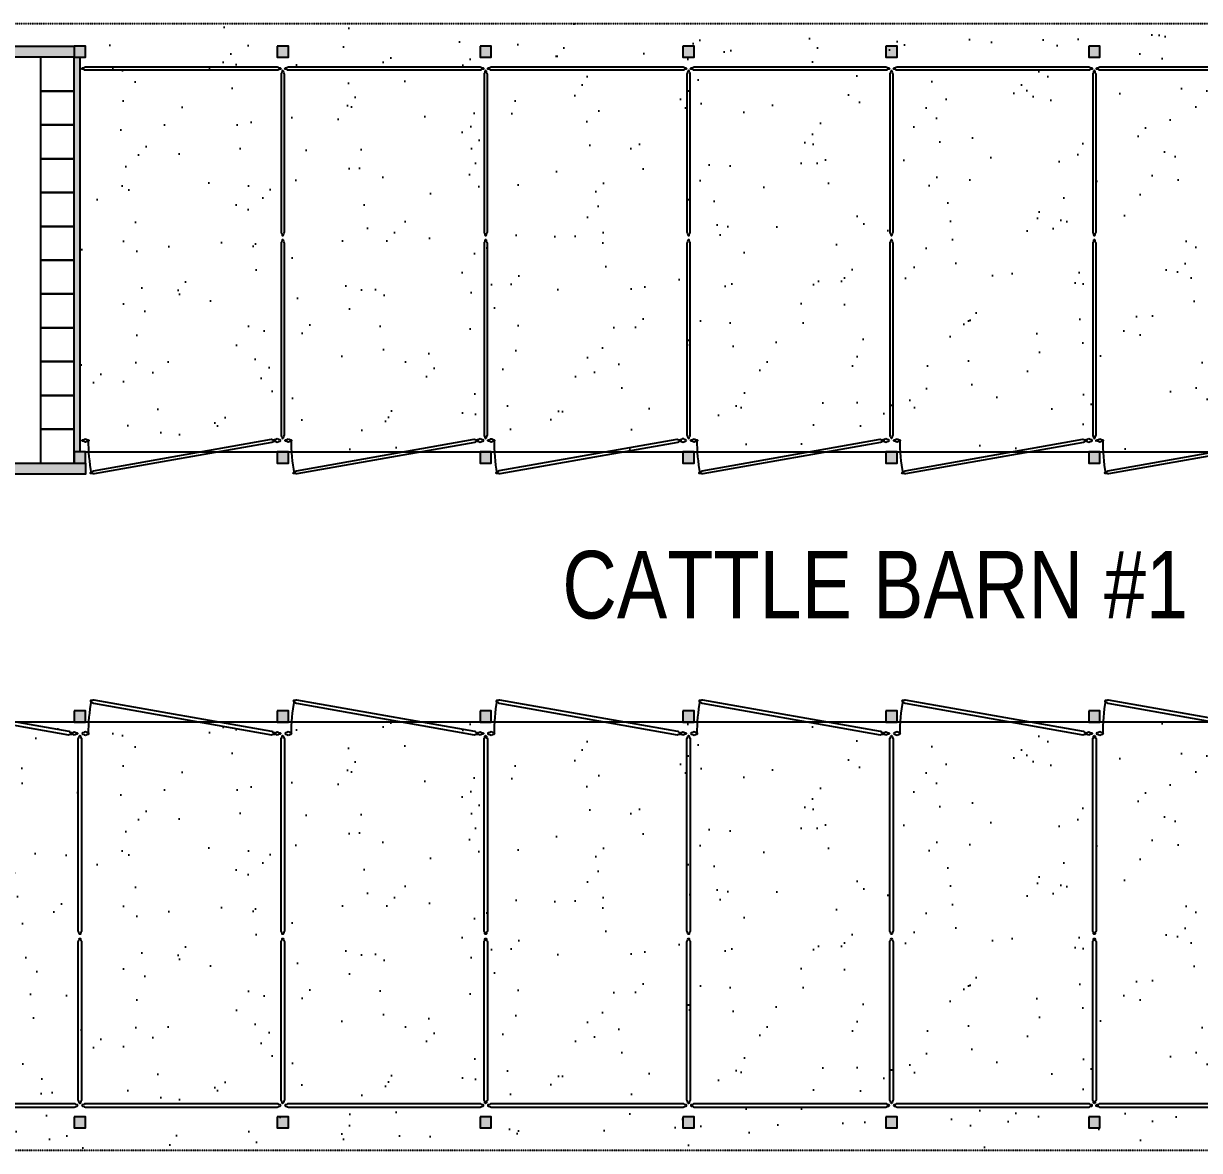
# Model space of a CAD drawing. Header units: inches. Extents: x -625442 to 34963, y -27993 to 66986.
# Drawn here: x -328824 to -327989, y 34783 to 35583 of the extents above; entities that cross this region are included whole.
import ezdxf

# ---------------------------------------------------------------- set-up
doc = ezdxf.new("R2010")
doc.units = ezdxf.units.IN
doc.header["$LTSCALE"] = 0.5
doc.header["$MEASUREMENT"] = 0
doc.linetypes.add('HIDDEN', pattern=[0.375, 0.25, -0.125])
for name, color, linetype in [('0-TEXT', 30, 'Continuous'), ('A-ANNO-SYMB', 254, 'Continuous'), ('A-ANNO-TEXT', 30, 'Continuous'), ('A-BLDG-ELEV-HIDN', 252, 'HIDDEN'), ('A-ELEV-PATT-SH30', 201, 'Continuous'), ('A-FLOR-BELO-LGHT', 143, 'Continuous'), ('A-WALL-OTLN', 90, 'Continuous'), ('P-FURNITURE', 201, 'Continuous')]:
    doc.layers.add(name, color=color, linetype=linetype)
doc.styles.add('1-8T', font='Arial.ttf', dxfattribs={"width": 0.8, "height": 24})

msp = doc.modelspace()

# ---------------------------------------------------------------- hatches: boundary and pattern name
at = {"layer": 'A-ELEV-PATT-SH30', "ltscale": 0.5}
h = msp.add_hatch(dxfattribs=at)
h.set_pattern_fill('AR-SAND', color=256, scale=32, angle=90)
h.set_pattern_definition([(127.5, (-356708.17, -23404.31), (-61.65836, -2.015787), [0, -48.64, 0, -54.4, 0, -52]), (97.5, (-356708.17, -23404.31), (-90.30867, 56.63285), [0, -26.24, 0, -43.84, 0, -16.8]), (57.5, (-356708.17, -23443.67), (-0.18109, 99.65254), [0, -16, 0, -57.6, 0, -75.2]), (47.5, (-356708.17, -23443.67), (-28.08562, 96.19605), [0, -8, 0, -37.76, 0, -43.2])])
h.paths.add_polyline_path([(-328783.57434, 35582.67864), (-327631.57434, 35582.67864), (-327631.57434, 35278.67864), (-328783.57434, 35278.67864)])
h = msp.add_hatch(dxfattribs=at)
h.set_pattern_fill('AR-SAND', color=256, scale=32, angle=90)
h.set_pattern_definition([(127.5, (-356708.17, -23876.31), (-61.65836, -2.015787), [0, -48.64, 0, -54.4, 0, -52]), (97.5, (-356708.17, -23876.31), (-90.30867, 56.63285), [0, -26.24, 0, -43.84, 0, -16.8]), (57.5, (-356708.17, -23915.67), (-0.18109, 99.65254), [0, -16, 0, -57.6, 0, -75.2]), (47.5, (-356708.17, -23915.67), (-28.08562, 96.19605), [0, -8, 0, -37.76, 0, -43.2])])
h.paths.add_polyline_path([(-328923.57434, 35086.67864), (-327631.57434, 35086.67864), (-327631.57434, 34782.67864), (-328923.57434, 34782.67864)])

# ---------------------------------------------------------------- linework, layer by layer
at = {"layer": '0-TEXT', "ltscale": 0.5}
for points in [[(-328811.57434, 35558.67864), (-328811.57434, 35534.67864), (-328787.57434, 35534.67864), (-328787.57434, 35558.67864)], [(-328811.57434, 35534.67864), (-328811.57434, 35510.67864), (-328787.57434, 35510.67864), (-328787.57434, 35534.67864)], [(-328811.57434, 35510.67864), (-328811.57434, 35486.67864), (-328787.57434, 35486.67864), (-328787.57434, 35510.67864)], [(-328811.57434, 35486.67864), (-328811.57434, 35462.67864), (-328787.57434, 35462.67864), (-328787.57434, 35486.67864)], [(-328811.57434, 35462.67864), (-328811.57434, 35438.67864), (-328787.57434, 35438.67864), (-328787.57434, 35462.67864)], [(-328811.57434, 35438.67864), (-328811.57434, 35414.67864), (-328787.57434, 35414.67864), (-328787.57434, 35438.67864)], [(-328811.57434, 35414.67864), (-328811.57434, 35390.67864), (-328787.57434, 35390.67864), (-328787.57434, 35414.67864)], [(-328811.57434, 35390.67864), (-328811.57434, 35366.67864), (-328787.57434, 35366.67864), (-328787.57434, 35390.67864)], [(-328811.57434, 35366.67864), (-328811.57434, 35342.67864), (-328787.57434, 35342.67864), (-328787.57434, 35366.67864)], [(-328811.57434, 35342.67864), (-328811.57434, 35318.67864), (-328787.57434, 35318.67864), (-328787.57434, 35342.67864)], [(-328811.57434, 35318.67864), (-328811.57434, 35294.67864), (-328787.57434, 35294.67864), (-328787.57434, 35318.67864)], [(-328811.57434, 35294.67864), (-328811.57434, 35270.67864), (-328787.57434, 35270.67864), (-328787.57434, 35294.67864)]]:
    msp.add_lwpolyline(points, close=True, dxfattribs=at)
at = {"layer": 'A-BLDG-ELEV-HIDN', "ltscale": 0.5}
for p, q in [((-328951.57434, 35582.67864), (-327607.57434, 35582.67864)), ((-327607.57434, 34782.67864), (-328951.57434, 34782.67864))]:
    msp.add_line(p, q, dxfattribs=at)
at = {"layer": 'A-FLOR-BELO-LGHT', "ltscale": 0.5}
for p, q in [((-328779.57434, 35278.67864), (-327635.57434, 35278.67864)), ((-327635.57434, 35086.67864), (-328923.57434, 35086.67864))]:
    msp.add_line(p, q, dxfattribs=at)
at = {"layer": 'A-WALL-OTLN', "ltscale": 0.5}
for points in [[(-328787.57434, 35558.67864), (-328923.57434, 35558.67864), (-328923.57434, 35566.67864), (-328787.57434, 35566.67864)], [(-328835.57434, 35270.67864), (-328779.57434, 35270.67864), (-328779.57434, 35262.67864), (-328835.57434, 35262.67864)]]:
    msp.add_lwpolyline(points, dxfattribs=at)
for points in [[(-328787.57434, 35566.67864), (-328787.57434, 35558.67864), (-328779.57434, 35558.67864), (-328779.57434, 35566.67864)], [(-328643.57434, 35566.67864), (-328643.57434, 35558.67864), (-328635.57434, 35558.67864), (-328635.57434, 35566.67864)], [(-328499.57434, 35566.67864), (-328499.57434, 35558.67864), (-328491.57434, 35558.67864), (-328491.57434, 35566.67864)], [(-328355.57434, 35566.67864), (-328355.57434, 35558.67864), (-328347.57434, 35558.67864), (-328347.57434, 35566.67864)], [(-328211.57434, 35566.67864), (-328211.57434, 35558.67864), (-328203.57434, 35558.67864), (-328203.57434, 35566.67864)], [(-328067.57434, 35566.67864), (-328067.57434, 35558.67864), (-328059.57434, 35558.67864), (-328059.57434, 35566.67864)], [(-328783.57434, 35558.67864), (-328783.57434, 35278.67864), (-328787.57434, 35278.67864), (-328787.57434, 35558.67864)], [(-328787.57434, 35278.67864), (-328787.57434, 35270.67864), (-328779.57434, 35270.67864), (-328779.57434, 35278.67864)], [(-328643.57434, 35278.67864), (-328643.57434, 35270.67864), (-328635.57434, 35270.67864), (-328635.57434, 35278.67864)], [(-328499.57434, 35278.67864), (-328499.57434, 35270.67864), (-328491.57434, 35270.67864), (-328491.57434, 35278.67864)], [(-328355.57434, 35278.67864), (-328355.57434, 35270.67864), (-328347.57434, 35270.67864), (-328347.57434, 35278.67864)], [(-328211.57434, 35278.67864), (-328211.57434, 35270.67864), (-328203.57434, 35270.67864), (-328203.57434, 35278.67864)], [(-328067.57434, 35278.67864), (-328067.57434, 35270.67864), (-328059.57434, 35270.67864), (-328059.57434, 35278.67864)], [(-328787.57434, 35094.67864), (-328787.57434, 35086.67864), (-328779.57434, 35086.67864), (-328779.57434, 35094.67864)], [(-328643.57434, 35094.67864), (-328643.57434, 35086.67864), (-328635.57434, 35086.67864), (-328635.57434, 35094.67864)], [(-328499.57434, 35094.67864), (-328499.57434, 35086.67864), (-328491.57434, 35086.67864), (-328491.57434, 35094.67864)], [(-328355.57434, 35094.67864), (-328355.57434, 35086.67864), (-328347.57434, 35086.67864), (-328347.57434, 35094.67864)], [(-328211.57434, 35094.67864), (-328211.57434, 35086.67864), (-328203.57434, 35086.67864), (-328203.57434, 35094.67864)], [(-328067.57434, 35094.67864), (-328067.57434, 35086.67864), (-328059.57434, 35086.67864), (-328059.57434, 35094.67864)], [(-328787.57434, 34806.67864), (-328787.57434, 34798.67864), (-328779.57434, 34798.67864), (-328779.57434, 34806.67864)], [(-328643.57434, 34806.67864), (-328643.57434, 34798.67864), (-328635.57434, 34798.67864), (-328635.57434, 34806.67864)], [(-328499.57434, 34806.67864), (-328499.57434, 34798.67864), (-328491.57434, 34798.67864), (-328491.57434, 34806.67864)], [(-328355.57434, 34806.67864), (-328355.57434, 34798.67864), (-328347.57434, 34798.67864), (-328347.57434, 34806.67864)], [(-328211.57434, 34806.67864), (-328211.57434, 34798.67864), (-328203.57434, 34798.67864), (-328203.57434, 34806.67864)], [(-328067.57434, 34806.67864), (-328067.57434, 34798.67864), (-328059.57434, 34798.67864), (-328059.57434, 34806.67864)]]:
    msp.add_lwpolyline(points, close=True, dxfattribs=at)
at = {"layer": 'P-FURNITURE', "ltscale": 0.5, "flags": 128}
for points in [[(-328779.61974, 35549.49114, -0.250646442), (-328780.6075, 35550.0195), (-328781.66956, 35550.18458, -0.856573816), (-328781.66956, 35551.17271), (-328780.6075, 35551.33779, -0.250646442), (-328779.61974, 35551.86614), (-328643.51184, 35551.86614, -0.250646442), (-328642.52408, 35551.33779), (-328641.46202, 35551.17271, -0.856573816), (-328641.46202, 35550.18458), (-328642.52408, 35550.0195, -0.250646442), (-328643.51184, 35549.49114)], [(-328640.75329, 35546.74114), (-328640.75329, 35434.63325, 0.250646442), (-328640.22494, 35433.64549), (-328640.05986, 35432.58343, 0.856573816), (-328639.07172, 35432.58343), (-328638.90664, 35433.64549, 0.250646442), (-328638.37829, 35434.63325), (-328638.37829, 35546.74114, 0.250646442), (-328638.90664, 35547.72891), (-328639.07172, 35548.79097, 0.856573816), (-328640.05986, 35548.79097), (-328640.22494, 35547.72891, 0.250646442)], [(-328635.61974, 35549.4997, -0.250646442), (-328636.6075, 35550.02805), (-328637.66956, 35550.19313, -0.856573816), (-328637.66956, 35551.18127), (-328636.6075, 35551.34634, -0.250646442), (-328635.61974, 35551.8747), (-328499.51184, 35551.8747, -0.250646442), (-328498.52408, 35551.34634), (-328497.46202, 35551.18127, -0.856573816), (-328497.46202, 35550.19313), (-328498.52408, 35550.02805, -0.250646442), (-328499.51184, 35549.4997)], [(-328496.75329, 35546.7497), (-328496.75329, 35434.64181, 0.250646442), (-328496.22494, 35433.65404), (-328496.05986, 35432.59198, 0.856573816), (-328495.07172, 35432.59198), (-328494.90664, 35433.65404, 0.250646442), (-328494.37829, 35434.64181), (-328494.37829, 35546.7497, 0.250646442), (-328494.90664, 35547.73746), (-328495.07172, 35548.79952, 0.856573816), (-328496.05986, 35548.79952), (-328496.22494, 35547.73746, 0.250646442)], [(-328491.61974, 35549.50825, -0.250646442), (-328492.6075, 35550.03661), (-328493.66956, 35550.20168, -0.856573816), (-328493.66956, 35551.18982), (-328492.6075, 35551.3549, -0.250646442), (-328491.61974, 35551.88325), (-328355.51184, 35551.88325, -0.250646442), (-328354.52408, 35551.3549), (-328353.46202, 35551.18982, -0.856573816), (-328353.46202, 35550.20168), (-328354.52408, 35550.03661, -0.250646442), (-328355.51184, 35549.50825)], [(-328352.75329, 35546.75825), (-328352.75329, 35434.65036, 0.250646442), (-328352.22494, 35433.66259), (-328352.05986, 35432.60054, 0.856573816), (-328351.07172, 35432.60054), (-328350.90664, 35433.66259, 0.250646442), (-328350.37829, 35434.65036), (-328350.37829, 35546.75825, 0.250646442), (-328350.90664, 35547.74602), (-328351.07172, 35548.80807, 0.856573816), (-328352.05986, 35548.80807), (-328352.22494, 35547.74602, 0.250646442)], [(-328347.61974, 35549.49114, -0.250646442), (-328348.6075, 35550.0195), (-328349.66956, 35550.18458, -0.856573816), (-328349.66956, 35551.17271), (-328348.6075, 35551.33779, -0.250646442), (-328347.61974, 35551.86614), (-328211.51184, 35551.86614, -0.250646442), (-328210.52408, 35551.33779), (-328209.46202, 35551.17271, -0.856573816), (-328209.46202, 35550.18458), (-328210.52408, 35550.0195, -0.250646442), (-328211.51184, 35549.49114)], [(-328208.75329, 35546.74114), (-328208.75329, 35434.63325, 0.250646442), (-328208.22494, 35433.64549), (-328208.05986, 35432.58343, 0.856573816), (-328207.07172, 35432.58343), (-328206.90664, 35433.64549, 0.250646442), (-328206.37829, 35434.63325), (-328206.37829, 35546.74114, 0.250646442), (-328206.90664, 35547.72891), (-328207.07172, 35548.79097, 0.856573816), (-328208.05986, 35548.79097), (-328208.22494, 35547.72891, 0.250646442)], [(-328203.61974, 35549.49114, -0.250646442), (-328204.6075, 35550.0195), (-328205.66956, 35550.18458, -0.856573816), (-328205.66956, 35551.17271), (-328204.6075, 35551.33779, -0.250646442), (-328203.61974, 35551.86614), (-328067.51184, 35551.86614, -0.250646442), (-328066.52408, 35551.33779), (-328065.46202, 35551.17271, -0.856573816), (-328065.46202, 35550.18458), (-328066.52408, 35550.0195, -0.250646442), (-328067.51184, 35549.49114)], [(-328064.75329, 35546.74114), (-328064.75329, 35434.63325, 0.250646442), (-328064.22494, 35433.64549), (-328064.05986, 35432.58343, 0.856573816), (-328063.07172, 35432.58343), (-328062.90664, 35433.64549, 0.250646442), (-328062.37829, 35434.63325), (-328062.37829, 35546.74114, 0.250646442), (-328062.90664, 35547.72891), (-328063.07172, 35548.79097, 0.856573816), (-328064.05986, 35548.79097), (-328064.22494, 35547.72891, 0.250646442)], [(-328059.61974, 35549.49114, -0.250646442), (-328060.6075, 35550.0195), (-328061.66956, 35550.18458, -0.856573816), (-328061.66956, 35551.17271), (-328060.6075, 35551.33779, -0.250646442), (-328059.61974, 35551.86614), (-327923.51184, 35551.86614, -0.250646442), (-327922.52408, 35551.33779), (-327921.46202, 35551.17271, -0.856573816), (-327921.46202, 35550.18458), (-327922.52408, 35550.0195, -0.250646442), (-327923.51184, 35549.49114)], [(-328640.75329, 35426.74114), (-328640.75329, 35290.63325, 0.250646442), (-328640.22494, 35289.64549), (-328640.05986, 35288.58343, 0.856573816), (-328639.07172, 35288.58343), (-328638.90664, 35289.64549, 0.250646442), (-328638.37829, 35290.63325), (-328638.37829, 35426.74114, 0.250646442), (-328638.90664, 35427.72891), (-328639.07172, 35428.79097, 0.856573816), (-328640.05986, 35428.79097), (-328640.22494, 35427.72891, 0.250646442)], [(-328496.75329, 35426.7497), (-328496.75329, 35290.64181, 0.250646442), (-328496.22494, 35289.65404), (-328496.05986, 35288.59198, 0.856573816), (-328495.07172, 35288.59198), (-328494.90664, 35289.65404, 0.250646442), (-328494.37829, 35290.64181), (-328494.37829, 35426.7497, 0.250646442), (-328494.90664, 35427.73746), (-328495.07172, 35428.79952, 0.856573816), (-328496.05986, 35428.79952), (-328496.22494, 35427.73746, 0.250646442)], [(-328352.75329, 35426.75825), (-328352.75329, 35290.65036, 0.250646442), (-328352.22494, 35289.66259), (-328352.05986, 35288.60054, 0.856573816), (-328351.07172, 35288.60054), (-328350.90664, 35289.66259, 0.250646442), (-328350.37829, 35290.65036), (-328350.37829, 35426.75825, 0.250646442), (-328350.90664, 35427.74602), (-328351.07172, 35428.80807, 0.856573816), (-328352.05986, 35428.80807), (-328352.22494, 35427.74602, 0.250646442)], [(-328208.75329, 35426.74114), (-328208.75329, 35290.63325, 0.250646442), (-328208.22494, 35289.64549), (-328208.05986, 35288.58343, 0.856573816), (-328207.07172, 35288.58343), (-328206.90664, 35289.64549, 0.250646442), (-328206.37829, 35290.63325), (-328206.37829, 35426.74114, 0.250646442), (-328206.90664, 35427.72891), (-328207.07172, 35428.79097, 0.856573816), (-328208.05986, 35428.79097), (-328208.22494, 35427.72891, 0.250646442)], [(-328064.75329, 35426.74114), (-328064.75329, 35290.63325, 0.250646442), (-328064.22494, 35289.64549), (-328064.05986, 35288.58343, 0.856573816), (-328063.07172, 35288.58343), (-328062.90664, 35289.64549, 0.250646442), (-328062.37829, 35290.63325), (-328062.37829, 35426.74114, 0.250646442), (-328062.90664, 35427.72891), (-328063.07172, 35428.79097, 0.856573816), (-328064.05986, 35428.79097), (-328064.22494, 35427.72891, 0.250646442)], [(-328773.49592, 35262.90709, -0.250646442), (-328774.56043, 35263.25589), (-328775.63501, 35263.23404, -0.856573816), (-328775.8066, 35264.20716), (-328774.78935, 35264.55416, -0.250646442), (-328773.90833, 35265.24601), (-328647.64572, 35287.50952, -0.250646442), (-328646.58121, 35287.16071), (-328645.50663, 35287.18257, -0.856573816), (-328645.33504, 35286.20944), (-328646.35229, 35285.86245, -0.250646442), (-328647.23331, 35285.1706)], [(-328629.49592, 35262.91565, -0.250646442), (-328630.56043, 35263.26445), (-328631.63501, 35263.2426, -0.856573816), (-328631.8066, 35264.21572), (-328630.78935, 35264.56271, -0.250646442), (-328629.90833, 35265.25456), (-328503.64572, 35287.51807, -0.250646442), (-328502.58121, 35287.16927), (-328501.50663, 35287.19112, -0.856573816), (-328501.33504, 35286.218), (-328502.35229, 35285.871, -0.250646442), (-328503.23331, 35285.17915)], [(-328485.49592, 35262.9242, -0.250646442), (-328486.56043, 35263.273), (-328487.63501, 35263.25115, -0.856573816), (-328487.8066, 35264.22427), (-328486.78935, 35264.57127, -0.250646442), (-328485.90833, 35265.26312), (-328359.64572, 35287.52662, -0.250646442), (-328358.58121, 35287.17782), (-328357.50663, 35287.19967, -0.856573816), (-328357.33504, 35286.22655), (-328358.35229, 35285.87955, -0.250646442), (-328359.23331, 35285.1877)], [(-328341.49592, 35262.90709, -0.250646442), (-328342.56043, 35263.25589), (-328343.63501, 35263.23404, -0.856573816), (-328343.8066, 35264.20716), (-328342.78935, 35264.55416, -0.250646442), (-328341.90833, 35265.24601), (-328215.64572, 35287.50952, -0.250646442), (-328214.58121, 35287.16071), (-328213.50663, 35287.18257, -0.856573816), (-328213.33504, 35286.20944), (-328214.35229, 35285.86245, -0.250646442), (-328215.23331, 35285.1706)], [(-328197.49592, 35262.90709, -0.250646442), (-328198.56043, 35263.25589), (-328199.63501, 35263.23404, -0.856573816), (-328199.8066, 35264.20716), (-328198.78935, 35264.55416, -0.250646442), (-328197.90833, 35265.24601), (-328071.64572, 35287.50952, -0.250646442), (-328070.58121, 35287.16071), (-328069.50663, 35287.18257, -0.856573816), (-328069.33504, 35286.20944), (-328070.35229, 35285.86245, -0.250646442), (-328071.23331, 35285.1706)], [(-328053.49592, 35262.90709, -0.250646442), (-328054.56043, 35263.25589), (-328055.63501, 35263.23404, -0.856573816), (-328055.8066, 35264.20716), (-328054.78935, 35264.55416, -0.250646442), (-328053.90833, 35265.24601), (-327927.64572, 35287.50952, -0.250646442), (-327926.58121, 35287.16071), (-327925.50663, 35287.18257, -0.856573816), (-327925.33504, 35286.20944), (-327926.35229, 35285.86245, -0.250646442), (-327927.23331, 35285.1706)], [(-328917.49592, 35102.4502, 0.250646442), (-328918.56043, 35102.10139), (-328919.63501, 35102.12325, 0.856573816), (-328919.8066, 35101.15012), (-328918.78935, 35100.80313, 0.250646442), (-328917.90833, 35100.11128), (-328791.64572, 35077.84777, 0.250646442), (-328790.58121, 35078.19658), (-328789.50663, 35078.17472, 0.856573816), (-328789.33504, 35079.14785), (-328790.35229, 35079.49484, 0.250646442), (-328791.23331, 35080.18669)], [(-328773.49592, 35102.4502, 0.250646442), (-328774.56043, 35102.10139), (-328775.63501, 35102.12325, 0.856573816), (-328775.8066, 35101.15012), (-328774.78935, 35100.80313, 0.250646442), (-328773.90833, 35100.11128), (-328647.64572, 35077.84777, 0.250646442), (-328646.58121, 35078.19658), (-328645.50663, 35078.17472, 0.856573816), (-328645.33504, 35079.14785), (-328646.35229, 35079.49484, 0.250646442), (-328647.23331, 35080.18669)], [(-328629.49592, 35102.4502, 0.250646442), (-328630.56043, 35102.10139), (-328631.63501, 35102.12325, 0.856573816), (-328631.8066, 35101.15012), (-328630.78935, 35100.80313, 0.250646442), (-328629.90833, 35100.11128), (-328503.64572, 35077.84777, 0.250646442), (-328502.58121, 35078.19658), (-328501.50663, 35078.17472, 0.856573816), (-328501.33504, 35079.14785), (-328502.35229, 35079.49484, 0.250646442), (-328503.23331, 35080.18669)], [(-328485.49592, 35102.4502, 0.250646442), (-328486.56043, 35102.10139), (-328487.63501, 35102.12325, 0.856573816), (-328487.8066, 35101.15012), (-328486.78935, 35100.80313, 0.250646442), (-328485.90833, 35100.11128), (-328359.64572, 35077.84777, 0.250646442), (-328358.58121, 35078.19658), (-328357.50663, 35078.17472, 0.856573816), (-328357.33504, 35079.14785), (-328358.35229, 35079.49484, 0.250646442), (-328359.23331, 35080.18669)], [(-328341.49592, 35102.4502, 0.250646442), (-328342.56043, 35102.10139), (-328343.63501, 35102.12325, 0.856573816), (-328343.8066, 35101.15012), (-328342.78935, 35100.80313, 0.250646442), (-328341.90833, 35100.11128), (-328215.64572, 35077.84777, 0.250646442), (-328214.58121, 35078.19658), (-328213.50663, 35078.17472, 0.856573816), (-328213.33504, 35079.14785), (-328214.35229, 35079.49484, 0.250646442), (-328215.23331, 35080.18669)], [(-328197.49592, 35102.4502, 0.250646442), (-328198.56043, 35102.10139), (-328199.63501, 35102.12325, 0.856573816), (-328199.8066, 35101.15012), (-328198.78935, 35100.80313, 0.250646442), (-328197.90833, 35100.11128), (-328071.64572, 35077.84777, 0.250646442), (-328070.58121, 35078.19658), (-328069.50663, 35078.17472, 0.856573816), (-328069.33504, 35079.14785), (-328070.35229, 35079.49484, 0.250646442), (-328071.23331, 35080.18669)], [(-328053.49592, 35102.4502, 0.250646442), (-328054.56043, 35102.10139), (-328055.63501, 35102.12325, 0.856573816), (-328055.8066, 35101.15012), (-328054.78935, 35100.80313, 0.250646442), (-328053.90833, 35100.11128), (-327927.64572, 35077.84777, 0.250646442), (-327926.58121, 35078.19658), (-327925.50663, 35078.17472, 0.856573816), (-327925.33504, 35079.14785), (-327926.35229, 35079.49484, 0.250646442), (-327927.23331, 35080.18669)], [(-328784.75329, 34938.61614), (-328784.75329, 35074.72404, -0.250646442), (-328784.22494, 35075.7118), (-328784.05986, 35076.77386, -0.856573816), (-328783.07172, 35076.77386), (-328782.90664, 35075.7118, -0.250646442), (-328782.37829, 35074.72404), (-328782.37829, 34938.61614, -0.250646442), (-328782.90664, 34937.62838), (-328783.07172, 34936.56632, -0.856573816), (-328784.05986, 34936.56632), (-328784.22494, 34937.62838, -0.250646442)], [(-328640.75329, 34938.61614), (-328640.75329, 35074.72404, -0.250646442), (-328640.22494, 35075.7118), (-328640.05986, 35076.77386, -0.856573816), (-328639.07172, 35076.77386), (-328638.90664, 35075.7118, -0.250646442), (-328638.37829, 35074.72404), (-328638.37829, 34938.61614, -0.250646442), (-328638.90664, 34937.62838), (-328639.07172, 34936.56632, -0.856573816), (-328640.05986, 34936.56632), (-328640.22494, 34937.62838, -0.250646442)], [(-328496.75329, 34938.61614), (-328496.75329, 35074.72404, -0.250646442), (-328496.22494, 35075.7118), (-328496.05986, 35076.77386, -0.856573816), (-328495.07172, 35076.77386), (-328494.90664, 35075.7118, -0.250646442), (-328494.37829, 35074.72404), (-328494.37829, 34938.61614, -0.250646442), (-328494.90664, 34937.62838), (-328495.07172, 34936.56632, -0.856573816), (-328496.05986, 34936.56632), (-328496.22494, 34937.62838, -0.250646442)], [(-328352.75329, 34938.61614), (-328352.75329, 35074.72404, -0.250646442), (-328352.22494, 35075.7118), (-328352.05986, 35076.77386, -0.856573816), (-328351.07172, 35076.77386), (-328350.90664, 35075.7118, -0.250646442), (-328350.37829, 35074.72404), (-328350.37829, 34938.61614, -0.250646442), (-328350.90664, 34937.62838), (-328351.07172, 34936.56632, -0.856573816), (-328352.05986, 34936.56632), (-328352.22494, 34937.62838, -0.250646442)], [(-328208.75329, 34938.61614), (-328208.75329, 35074.72404, -0.250646442), (-328208.22494, 35075.7118), (-328208.05986, 35076.77386, -0.856573816), (-328207.07172, 35076.77386), (-328206.90664, 35075.7118, -0.250646442), (-328206.37829, 35074.72404), (-328206.37829, 34938.61614, -0.250646442), (-328206.90664, 34937.62838), (-328207.07172, 34936.56632, -0.856573816), (-328208.05986, 34936.56632), (-328208.22494, 34937.62838, -0.250646442)], [(-328064.75329, 34938.61614), (-328064.75329, 35074.72404, -0.250646442), (-328064.22494, 35075.7118), (-328064.05986, 35076.77386, -0.856573816), (-328063.07172, 35076.77386), (-328062.90664, 35075.7118, -0.250646442), (-328062.37829, 35074.72404), (-328062.37829, 34938.61614, -0.250646442), (-328062.90664, 34937.62838), (-328063.07172, 34936.56632, -0.856573816), (-328064.05986, 34936.56632), (-328064.22494, 34937.62838, -0.250646442)], [(-328784.75329, 34818.61614), (-328784.75329, 34930.72404, -0.250646442), (-328784.22494, 34931.7118), (-328784.05986, 34932.77386, -0.856573816), (-328783.07172, 34932.77386), (-328782.90664, 34931.7118, -0.250646442), (-328782.37829, 34930.72404), (-328782.37829, 34818.61614, -0.250646442), (-328782.90664, 34817.62838), (-328783.07172, 34816.56632, -0.856573816), (-328784.05986, 34816.56632), (-328784.22494, 34817.62838, -0.250646442)], [(-328640.75329, 34818.61614), (-328640.75329, 34930.72404, -0.250646442), (-328640.22494, 34931.7118), (-328640.05986, 34932.77386, -0.856573816), (-328639.07172, 34932.77386), (-328638.90664, 34931.7118, -0.250646442), (-328638.37829, 34930.72404), (-328638.37829, 34818.61614, -0.250646442), (-328638.90664, 34817.62838), (-328639.07172, 34816.56632, -0.856573816), (-328640.05986, 34816.56632), (-328640.22494, 34817.62838, -0.250646442)], [(-328496.75329, 34818.61614), (-328496.75329, 34930.72404, -0.250646442), (-328496.22494, 34931.7118), (-328496.05986, 34932.77386, -0.856573816), (-328495.07172, 34932.77386), (-328494.90664, 34931.7118, -0.250646442), (-328494.37829, 34930.72404), (-328494.37829, 34818.61614, -0.250646442), (-328494.90664, 34817.62838), (-328495.07172, 34816.56632, -0.856573816), (-328496.05986, 34816.56632), (-328496.22494, 34817.62838, -0.250646442)], [(-328352.75329, 34818.61614), (-328352.75329, 34930.72404, -0.250646442), (-328352.22494, 34931.7118), (-328352.05986, 34932.77386, -0.856573816), (-328351.07172, 34932.77386), (-328350.90664, 34931.7118, -0.250646442), (-328350.37829, 34930.72404), (-328350.37829, 34818.61614, -0.250646442), (-328350.90664, 34817.62838), (-328351.07172, 34816.56632, -0.856573816), (-328352.05986, 34816.56632), (-328352.22494, 34817.62838, -0.250646442)], [(-328208.75329, 34818.61614), (-328208.75329, 34930.72404, -0.250646442), (-328208.22494, 34931.7118), (-328208.05986, 34932.77386, -0.856573816), (-328207.07172, 34932.77386), (-328206.90664, 34931.7118, -0.250646442), (-328206.37829, 34930.72404), (-328206.37829, 34818.61614, -0.250646442), (-328206.90664, 34817.62838), (-328207.07172, 34816.56632, -0.856573816), (-328208.05986, 34816.56632), (-328208.22494, 34817.62838, -0.250646442)], [(-328064.75329, 34818.61614), (-328064.75329, 34930.72404, -0.250646442), (-328064.22494, 34931.7118), (-328064.05986, 34932.77386, -0.856573816), (-328063.07172, 34932.77386), (-328062.90664, 34931.7118, -0.250646442), (-328062.37829, 34930.72404), (-328062.37829, 34818.61614, -0.250646442), (-328062.90664, 34817.62838), (-328063.07172, 34816.56632, -0.856573816), (-328064.05986, 34816.56632), (-328064.22494, 34817.62838, -0.250646442)], [(-328923.61974, 34815.86614, 0.250646442), (-328924.6075, 34815.33779), (-328925.66956, 34815.17271, 0.856573816), (-328925.66956, 34814.18458), (-328924.6075, 34814.0195, 0.250646442), (-328923.61974, 34813.49114), (-328787.51184, 34813.49114, 0.250646442), (-328786.52408, 34814.0195), (-328785.46202, 34814.18458, 0.856573816), (-328785.46202, 34815.17271), (-328786.52408, 34815.33779, 0.250646442), (-328787.51184, 34815.86614)], [(-328779.61974, 34815.86614, 0.250646442), (-328780.6075, 34815.33779), (-328781.66956, 34815.17271, 0.856573816), (-328781.66956, 34814.18458), (-328780.6075, 34814.0195, 0.250646442), (-328779.61974, 34813.49114), (-328643.51184, 34813.49114, 0.250646442), (-328642.52408, 34814.0195), (-328641.46202, 34814.18458, 0.856573816), (-328641.46202, 34815.17271), (-328642.52408, 34815.33779, 0.250646442), (-328643.51184, 34815.86614)], [(-328635.61974, 34815.86614, 0.250646442), (-328636.6075, 34815.33779), (-328637.66956, 34815.17271, 0.856573816), (-328637.66956, 34814.18458), (-328636.6075, 34814.0195, 0.250646442), (-328635.61974, 34813.49114), (-328499.51184, 34813.49114, 0.250646442), (-328498.52408, 34814.0195), (-328497.46202, 34814.18458, 0.856573816), (-328497.46202, 34815.17271), (-328498.52408, 34815.33779, 0.250646442), (-328499.51184, 34815.86614)], [(-328491.58552, 34815.86614, 0.250646442), (-328492.57329, 34815.33779), (-328493.63534, 34815.17271, 0.856573816), (-328493.63534, 34814.18458), (-328492.57329, 34814.0195, 0.250646442), (-328491.58552, 34813.49114), (-328355.47763, 34813.49114, 0.250646442), (-328354.48986, 34814.0195), (-328353.42781, 34814.18458, 0.856573816), (-328353.42781, 34815.17271), (-328354.48986, 34815.33779, 0.250646442), (-328355.47763, 34815.86614)], [(-328347.59408, 34815.88325, 0.250646442), (-328348.58184, 34815.3549), (-328349.6439, 34815.18982, 0.856573816), (-328349.6439, 34814.20168), (-328348.58184, 34814.03661, 0.250646442), (-328347.59408, 34813.50825), (-328211.48618, 34813.50825, 0.250646442), (-328210.49842, 34814.03661), (-328209.43636, 34814.20168, 0.856573816), (-328209.43636, 34815.18982), (-328210.49842, 34815.3549, 0.250646442), (-328211.48618, 34815.88325)], [(-328203.60263, 34815.88325, 0.250646442), (-328204.5904, 34815.3549), (-328205.65245, 34815.18982, 0.856573816), (-328205.65245, 34814.20168), (-328204.5904, 34814.03661, 0.250646442), (-328203.60263, 34813.50825), (-328067.49474, 34813.50825, 0.250646442), (-328066.50697, 34814.03661), (-328065.44492, 34814.20168, 0.856573816), (-328065.44492, 34815.18982), (-328066.50697, 34815.3549, 0.250646442), (-328067.49474, 34815.88325)], [(-328059.61118, 34815.88325, 0.250646442), (-328060.59895, 34815.3549), (-328061.66101, 34815.18982, 0.856573816), (-328061.66101, 34814.20168), (-328060.59895, 34814.03661, 0.250646442), (-328059.61118, 34813.50825), (-327923.50329, 34813.50825, 0.250646442), (-327922.51552, 34814.03661), (-327921.45347, 34814.20168, 0.856573816), (-327921.45347, 34815.18982), (-327922.51552, 34815.3549, 0.250646442), (-327923.50329, 34815.88325)]]:
    msp.add_lwpolyline(points, format="xyb", close=True, dxfattribs=at)
for points in [[(-328779.62561, 35287.86614, -0.249629156), (-328778.64156, 35287.33934), (-328777.57579, 35287.17675, -0.856573816), (-328777.57579, 35286.18862), (-328778.63784, 35286.02354, -0.251731968), (-328779.62829, 35285.49114, -0.250646442), (-328780.61606, 35286.0195), (-328781.67811, 35286.18458, -0.856573816), (-328781.67811, 35287.17271), (-328780.61606, 35287.33779, -0.250646442), (-328779.62829, 35287.86614)], [(-328643.52308, 35287.86614, 0.249629156), (-328644.50713, 35287.33934), (-328645.5729, 35287.17675, 0.856573816), (-328645.5729, 35286.18862), (-328644.51085, 35286.02354, 0.251731968), (-328643.5204, 35285.49114, 0.250646442), (-328642.53263, 35286.0195), (-328641.47058, 35286.18458, 0.856573816), (-328641.47058, 35287.17271), (-328642.53263, 35287.33779, 0.250646442), (-328643.5204, 35287.86614)], [(-328635.62561, 35287.8747, -0.249629156), (-328634.64156, 35287.34789), (-328633.57579, 35287.18531, -0.856573816), (-328633.57579, 35286.19717), (-328634.63784, 35286.03209, -0.251731968), (-328635.62829, 35285.4997, -0.250646442), (-328636.61606, 35286.02805), (-328637.67811, 35286.19313, -0.856573816), (-328637.67811, 35287.18127), (-328636.61606, 35287.34634, -0.250646442), (-328635.62829, 35287.8747)], [(-328499.52308, 35287.8747, 0.249629156), (-328500.50713, 35287.34789), (-328501.5729, 35287.18531, 0.856573816), (-328501.5729, 35286.19717), (-328500.51085, 35286.03209, 0.251731968), (-328499.5204, 35285.4997, 0.250646442), (-328498.53263, 35286.02805), (-328497.47058, 35286.19313, 0.856573816), (-328497.47058, 35287.18127), (-328498.53263, 35287.34634, 0.250646442), (-328499.5204, 35287.8747)], [(-328491.62561, 35287.88325, -0.249629156), (-328490.64156, 35287.35645), (-328489.57579, 35287.19386, -0.856573816), (-328489.57579, 35286.20572), (-328490.63784, 35286.04064, -0.251731968), (-328491.62829, 35285.50825, -0.250646442), (-328492.61606, 35286.03661), (-328493.67811, 35286.20168, -0.856573816), (-328493.67811, 35287.18982), (-328492.61606, 35287.3549, -0.250646442), (-328491.62829, 35287.88325)], [(-328355.52308, 35287.88325, 0.249629156), (-328356.50713, 35287.35645), (-328357.5729, 35287.19386, 0.856573816), (-328357.5729, 35286.20572), (-328356.51085, 35286.04064, 0.251731968), (-328355.5204, 35285.50825, 0.250646442), (-328354.53263, 35286.03661), (-328353.47058, 35286.20168, 0.856573816), (-328353.47058, 35287.18982), (-328354.53263, 35287.3549, 0.250646442), (-328355.5204, 35287.88325)], [(-328347.62561, 35287.86614, -0.249629156), (-328346.64156, 35287.33934), (-328345.57579, 35287.17675, -0.856573816), (-328345.57579, 35286.18862), (-328346.63784, 35286.02354, -0.251731968), (-328347.62829, 35285.49114, -0.250646442), (-328348.61606, 35286.0195), (-328349.67811, 35286.18458, -0.856573816), (-328349.67811, 35287.17271), (-328348.61606, 35287.33779, -0.250646442), (-328347.62829, 35287.86614)], [(-328211.52308, 35287.86614, 0.249629156), (-328212.50713, 35287.33934), (-328213.5729, 35287.17675, 0.856573816), (-328213.5729, 35286.18862), (-328212.51085, 35286.02354, 0.251731968), (-328211.5204, 35285.49114, 0.250646442), (-328210.53263, 35286.0195), (-328209.47058, 35286.18458, 0.856573816), (-328209.47058, 35287.17271), (-328210.53263, 35287.33779, 0.250646442), (-328211.5204, 35287.86614)], [(-328203.62561, 35287.86614, -0.249629156), (-328202.64156, 35287.33934), (-328201.57579, 35287.17675, -0.856573816), (-328201.57579, 35286.18862), (-328202.63784, 35286.02354, -0.251731968), (-328203.62829, 35285.49114, -0.250646442), (-328204.61606, 35286.0195), (-328205.67811, 35286.18458, -0.856573816), (-328205.67811, 35287.17271), (-328204.61606, 35287.33779, -0.250646442), (-328203.62829, 35287.86614)], [(-328067.52308, 35287.86614, 0.249629156), (-328068.50713, 35287.33934), (-328069.5729, 35287.17675, 0.856573816), (-328069.5729, 35286.18862), (-328068.51085, 35286.02354, 0.251731968), (-328067.5204, 35285.49114, 0.250646442), (-328066.53263, 35286.0195), (-328065.47058, 35286.18458, 0.856573816), (-328065.47058, 35287.17271), (-328066.53263, 35287.33779, 0.250646442), (-328067.5204, 35287.86614)], [(-328059.62561, 35287.86614, -0.249629156), (-328058.64156, 35287.33934), (-328057.57579, 35287.17675, -0.856573816), (-328057.57579, 35286.18862), (-328058.63784, 35286.02354, -0.251731968), (-328059.62829, 35285.49114, -0.250646442), (-328060.61606, 35286.0195), (-328061.67811, 35286.18458, -0.856573816), (-328061.67811, 35287.17271), (-328060.61606, 35287.33779, -0.250646442), (-328059.62829, 35287.86614)], [(-328787.52308, 35077.49115, -0.249629156), (-328788.50713, 35078.01795), (-328789.5729, 35078.18054, -0.856573816), (-328789.5729, 35079.16867), (-328788.51085, 35079.33375, -0.251731968), (-328787.5204, 35079.86614, -0.250646442), (-328786.53263, 35079.33779), (-328785.47058, 35079.17271, -0.856573816), (-328785.47058, 35078.18458), (-328786.53263, 35078.0195, -0.250646442), (-328787.5204, 35077.49114)], [(-328779.62561, 35077.49115, 0.249629156), (-328778.64156, 35078.01795), (-328777.57579, 35078.18054, 0.856573816), (-328777.57579, 35079.16867), (-328778.63784, 35079.33375, 0.251731968), (-328779.62829, 35079.86614, 0.250646442), (-328780.61606, 35079.33779), (-328781.67811, 35079.17271, 0.856573816), (-328781.67811, 35078.18458), (-328780.61606, 35078.0195, 0.250646442), (-328779.62829, 35077.49114)], [(-328643.52308, 35077.49115, -0.249629156), (-328644.50713, 35078.01795), (-328645.5729, 35078.18054, -0.856573816), (-328645.5729, 35079.16867), (-328644.51085, 35079.33375, -0.251731968), (-328643.5204, 35079.86614, -0.250646442), (-328642.53263, 35079.33779), (-328641.47058, 35079.17271, -0.856573816), (-328641.47058, 35078.18458), (-328642.53263, 35078.0195, -0.250646442), (-328643.5204, 35077.49114)], [(-328635.62561, 35077.49115, 0.249629156), (-328634.64156, 35078.01795), (-328633.57579, 35078.18054, 0.856573816), (-328633.57579, 35079.16867), (-328634.63784, 35079.33375, 0.251731968), (-328635.62829, 35079.86614, 0.250646442), (-328636.61606, 35079.33779), (-328637.67811, 35079.17271, 0.856573816), (-328637.67811, 35078.18458), (-328636.61606, 35078.0195, 0.250646442), (-328635.62829, 35077.49114)], [(-328499.52308, 35077.49115, -0.249629156), (-328500.50713, 35078.01795), (-328501.5729, 35078.18054, -0.856573816), (-328501.5729, 35079.16867), (-328500.51085, 35079.33375, -0.251731968), (-328499.5204, 35079.86614, -0.250646442), (-328498.53263, 35079.33779), (-328497.47058, 35079.17271, -0.856573816), (-328497.47058, 35078.18458), (-328498.53263, 35078.0195, -0.250646442), (-328499.5204, 35077.49114)], [(-328491.62561, 35077.49115, 0.249629156), (-328490.64156, 35078.01795), (-328489.57579, 35078.18054, 0.856573816), (-328489.57579, 35079.16867), (-328490.63784, 35079.33375, 0.251731968), (-328491.62829, 35079.86614, 0.250646442), (-328492.61606, 35079.33779), (-328493.67811, 35079.17271, 0.856573816), (-328493.67811, 35078.18458), (-328492.61606, 35078.0195, 0.250646442), (-328491.62829, 35077.49114)], [(-328355.52308, 35077.49115, -0.249629156), (-328356.50713, 35078.01795), (-328357.5729, 35078.18054, -0.856573816), (-328357.5729, 35079.16867), (-328356.51085, 35079.33375, -0.251731968), (-328355.5204, 35079.86614, -0.250646442), (-328354.53263, 35079.33779), (-328353.47058, 35079.17271, -0.856573816), (-328353.47058, 35078.18458), (-328354.53263, 35078.0195, -0.250646442), (-328355.5204, 35077.49114)], [(-328347.62561, 35077.49115, 0.249629156), (-328346.64156, 35078.01795), (-328345.57579, 35078.18054, 0.856573816), (-328345.57579, 35079.16867), (-328346.63784, 35079.33375, 0.251731968), (-328347.62829, 35079.86614, 0.250646442), (-328348.61606, 35079.33779), (-328349.67811, 35079.17271, 0.856573816), (-328349.67811, 35078.18458), (-328348.61606, 35078.0195, 0.250646442), (-328347.62829, 35077.49114)], [(-328211.52308, 35077.49115, -0.249629156), (-328212.50713, 35078.01795), (-328213.5729, 35078.18054, -0.856573816), (-328213.5729, 35079.16867), (-328212.51085, 35079.33375, -0.251731968), (-328211.5204, 35079.86614, -0.250646442), (-328210.53263, 35079.33779), (-328209.47058, 35079.17271, -0.856573816), (-328209.47058, 35078.18458), (-328210.53263, 35078.0195, -0.250646442), (-328211.5204, 35077.49114)], [(-328203.62561, 35077.49115, 0.249629156), (-328202.64156, 35078.01795), (-328201.57579, 35078.18054, 0.856573816), (-328201.57579, 35079.16867), (-328202.63784, 35079.33375, 0.251731968), (-328203.62829, 35079.86614, 0.250646442), (-328204.61606, 35079.33779), (-328205.67811, 35079.17271, 0.856573816), (-328205.67811, 35078.18458), (-328204.61606, 35078.0195, 0.250646442), (-328203.62829, 35077.49114)], [(-328067.52308, 35077.49115, -0.249629156), (-328068.50713, 35078.01795), (-328069.5729, 35078.18054, -0.856573816), (-328069.5729, 35079.16867), (-328068.51085, 35079.33375, -0.251731968), (-328067.5204, 35079.86614, -0.250646442), (-328066.53263, 35079.33779), (-328065.47058, 35079.17271, -0.856573816), (-328065.47058, 35078.18458), (-328066.53263, 35078.0195, -0.250646442), (-328067.5204, 35077.49114)], [(-328059.62561, 35077.49115, 0.249629156), (-328058.64156, 35078.01795), (-328057.57579, 35078.18054, 0.856573816), (-328057.57579, 35079.16867), (-328058.63784, 35079.33375, 0.251731968), (-328059.62829, 35079.86614, 0.250646442), (-328060.61606, 35079.33779), (-328061.67811, 35079.17271, 0.856573816), (-328061.67811, 35078.18458), (-328060.61606, 35078.0195, 0.250646442), (-328059.62829, 35077.49114)]]:
    msp.add_lwpolyline(points, format="xyb", dxfattribs=at)
at = {"layer": 'P-FURNITURE', "ltscale": 0.5}
for centre, start, end in [((-328645.49611, 35286.68268), 179.78078385, 190.21944492), ((-328501.49611, 35286.69124), 179.78078385, 190.21944492), ((-328357.49611, 35286.69979), 179.78078385, 190.21944492), ((-328213.49611, 35286.68268), 179.78078385, 190.21944492), ((-328069.49611, 35286.68268), 179.78078385, 190.21944492), ((-327925.49611, 35286.68268), 179.78078385, 190.21944492), ((-328645.49611, 35078.6746), 169.78055508, 180.21921616), ((-328501.49611, 35078.6746), 169.78055508, 180.21921616), ((-328357.49611, 35078.6746), 169.78055508, 180.21921616), ((-328213.49611, 35078.6746), 169.78055508, 180.21921616), ((-328069.49611, 35078.6746), 169.78055508, 180.21921616), ((-327925.49611, 35078.6746), 169.78055508, 180.21921616)]:
    msp.add_arc(centre, 132.15647, start, end, dxfattribs=at)

# ---------------------------------------------------------------- wipeouts: each hides what was drawn before it
at = {"ltscale": 0.5}
msp.add_wipeout([(-328409.89623, 35142.47928), (-328111.99665, 35142.47928), (-328111.99665, 35226.10033), (-328409.89623, 35226.10033)], dxfattribs=at).dxf.layer = 'A-ANNO-TEXT'

# ---------------------------------------------------------------- next in the draw order: hatches: boundary and pattern name
at = {"layer": 'A-ANNO-SYMB', "ltscale": 0.5}
h = msp.add_hatch(dxfattribs=at)
h.set_pattern_fill('ANSI31', color=256)
h.set_pattern_definition([(45, (-370512.90022, -16205.5009), (-0.08838834765, 0.08838834765), [])])
h.paths.add_polyline_path([(-328923.57434, 34806.67864), (-328931.57434, 34806.67864), (-328931.57434, 34798.67864), (-328923.57434, 34798.67864)])
h.paths.add_polyline_path([(-328927.57434, 35086.67864), (-328931.57434, 35086.67864), (-328931.57434, 34806.67864), (-328927.57434, 34806.67864)])
h.paths.add_polyline_path([(-328779.57434, 34806.67864), (-328787.57434, 34806.67864), (-328787.57434, 34798.67864), (-328779.57434, 34798.67864)])
h.paths.add_polyline_path([(-328923.57434, 35094.67864), (-328931.57434, 35094.67864), (-328931.57434, 35086.67864), (-328927.57434, 35086.67864), (-328923.57434, 35086.67864)])
h.paths.add_polyline_path([(-328779.57434, 35094.67864), (-328787.57434, 35094.67864), (-328787.57434, 35086.67864), (-328779.57434, 35086.67864)])
h.paths.add_polyline_path([(-328635.57434, 35094.67864), (-328643.57434, 35094.67864), (-328643.57434, 35086.67864), (-328635.57434, 35086.67864)])
h.paths.add_polyline_path([(-328635.57434, 34806.67864), (-328643.57434, 34806.67864), (-328643.57434, 34798.67864), (-328635.57434, 34798.67864)])
h.paths.add_polyline_path([(-328491.57434, 34806.67864), (-328499.57434, 34806.67864), (-328499.57434, 34798.67864), (-328491.57434, 34798.67864)])
h.paths.add_polyline_path([(-328491.57434, 35094.67864), (-328499.57434, 35094.67864), (-328499.57434, 35086.67864), (-328491.57434, 35086.67864)])
h.paths.add_polyline_path([(-328347.57434, 35094.67864), (-328355.57434, 35094.67864), (-328355.57434, 35086.67864), (-328347.57434, 35086.67864)])
h.paths.add_polyline_path([(-328347.57434, 34806.67864), (-328355.57434, 34806.67864), (-328355.57434, 34798.67864), (-328347.57434, 34798.67864)])
h.paths.add_polyline_path([(-328203.57434, 34806.67864), (-328211.57434, 34806.67864), (-328211.57434, 34798.67864), (-328203.57434, 34798.67864)])
h.paths.add_polyline_path([(-328203.57434, 35094.67864), (-328211.57434, 35094.67864), (-328211.57434, 35086.67864), (-328203.57434, 35086.67864)])
h.paths.add_polyline_path([(-328059.57434, 35094.67864), (-328067.57434, 35094.67864), (-328067.57434, 35086.67864), (-328059.57434, 35086.67864)])
h.paths.add_polyline_path([(-328059.57434, 34806.67864), (-328067.57434, 34806.67864), (-328067.57434, 34798.67864), (-328059.57434, 34798.67864)])
h.paths.add_polyline_path([(-327915.57434, 34806.67864), (-327923.57434, 34806.67864), (-327923.57434, 34798.67864), (-327915.57434, 34798.67864)])
h.paths.add_polyline_path([(-327915.57434, 35094.67864), (-327923.57434, 35094.67864), (-327923.57434, 35086.67864), (-327915.57434, 35086.67864)])
h.paths.add_polyline_path([(-327771.57434, 35094.67864), (-327779.57434, 35094.67864), (-327779.57434, 35086.67864), (-327771.57434, 35086.67864)])
h.paths.add_polyline_path([(-327771.57434, 34806.67864), (-327779.57434, 34806.67864), (-327779.57434, 34798.67864), (-327771.57434, 34798.67864)])
h.paths.add_polyline_path([(-327627.57434, 34806.67864), (-327631.57434, 34806.67864), (-327635.57434, 34806.67864), (-327635.57434, 34798.67864), (-327627.57434, 34798.67864)])
h.paths.add_polyline_path([(-327627.57434, 35086.67864), (-327631.57434, 35086.67864), (-327631.57434, 34806.67864), (-327627.57434, 34806.67864)])
h.paths.add_polyline_path([(-327627.57434, 35094.67864), (-327635.57434, 35094.67864), (-327635.57434, 35086.67864), (-327627.57434, 35086.67864)])
h.paths.add_polyline_path([(-327627.57434, 35278.67864), (-327631.57434, 35278.67864), (-327635.57434, 35278.67864), (-327635.57434, 35270.67864), (-327627.57434, 35270.67864)])
h.paths.add_polyline_path([(-327627.57434, 35558.67864), (-327631.57434, 35558.67864), (-327631.57434, 35278.67864), (-327627.57434, 35278.67864)])
h.paths.add_polyline_path([(-327771.57434, 35278.67864), (-327779.57434, 35278.67864), (-327779.57434, 35270.67864), (-327771.57434, 35270.67864)])
h.paths.add_polyline_path([(-327915.57434, 35278.67864), (-327923.57434, 35278.67864), (-327923.57434, 35270.67864), (-327915.57434, 35270.67864)])
h.paths.add_polyline_path([(-328059.57434, 35278.67864), (-328067.57434, 35278.67864), (-328067.57434, 35270.67864), (-328059.57434, 35270.67864)])
h.paths.add_polyline_path([(-328203.57434, 35278.67864), (-328211.57434, 35278.67864), (-328211.57434, 35270.67864), (-328203.57434, 35270.67864)])
h.paths.add_polyline_path([(-328347.57434, 35278.67864), (-328355.57434, 35278.67864), (-328355.57434, 35270.67864), (-328347.57434, 35270.67864)])
h.paths.add_polyline_path([(-328491.57434, 35278.67864), (-328499.57434, 35278.67864), (-328499.57434, 35270.67864), (-328491.57434, 35270.67864)])
h.paths.add_polyline_path([(-328635.57434, 35278.67864), (-328643.57434, 35278.67864), (-328643.57434, 35270.67864), (-328635.57434, 35270.67864)])
h.paths.add_polyline_path([(-328779.57434, 35278.67864), (-328787.57434, 35278.67864), (-328787.57434, 35270.67864), (-328779.57434, 35270.67864)])
h.paths.add_polyline_path([(-328779.57434, 35270.67864), (-328835.57434, 35270.67864), (-328835.57434, 35262.67864), (-328779.57434, 35262.67864)])
h.paths.add_polyline_path([(-328871.57434, 35270.67864), (-328931.57434, 35270.67864), (-328931.57434, 35262.67864), (-328871.57434, 35262.67864)])
h.paths.add_polyline_path([(-328923.57434, 35278.67864), (-328931.57434, 35278.67864), (-328931.57434, 35270.67864), (-328923.57434, 35270.67864)])
h.paths.add_polyline_path([(-328783.57434, 35558.67864), (-328787.57434, 35558.67864), (-328787.57434, 35278.67864), (-328783.57434, 35278.67864)])
h.paths.add_polyline_path([(-328923.57434, 35566.67864), (-328931.57434, 35566.67864), (-328931.57434, 35558.67864), (-328923.57434, 35558.67864)])
h.paths.add_polyline_path([(-328787.57434, 35566.67864), (-328923.57434, 35566.67864), (-328923.57434, 35558.67864), (-328899.57434, 35558.67864), (-328787.57434, 35558.67864)])
h.paths.add_polyline_path([(-328779.57434, 35566.67864), (-328787.57434, 35566.67864), (-328787.57434, 35558.67864), (-328783.57434, 35558.67864), (-328779.57434, 35558.67864)])
h.paths.add_polyline_path([(-328899.57434, 35469.34776), (-328923.57434, 35469.34776), (-328923.57434, 35466.0132), (-328899.57434, 35466.0132)])
h.paths.add_polyline_path([(-328635.57434, 35566.67864), (-328643.57434, 35566.67864), (-328643.57434, 35558.67864), (-328635.57434, 35558.67864)])
h.paths.add_polyline_path([(-328491.57434, 35566.67864), (-328499.57434, 35566.67864), (-328499.57434, 35558.67864), (-328491.57434, 35558.67864)])
h.paths.add_polyline_path([(-328347.57434, 35566.67864), (-328355.57434, 35566.67864), (-328355.57434, 35558.67864), (-328347.57434, 35558.67864)])
h.paths.add_polyline_path([(-328203.57434, 35566.67864), (-328211.57434, 35566.67864), (-328211.57434, 35558.67864), (-328203.57434, 35558.67864)])
h.paths.add_polyline_path([(-328059.57434, 35566.67864), (-328067.57434, 35566.67864), (-328067.57434, 35558.67864), (-328059.57434, 35558.67864)])
h.paths.add_polyline_path([(-327915.57434, 35566.67864), (-327923.57434, 35566.67864), (-327923.57434, 35558.67864), (-327915.57434, 35558.67864)])
h.paths.add_polyline_path([(-327771.57434, 35566.67864), (-327779.57434, 35566.67864), (-327779.57434, 35558.67864), (-327771.57434, 35558.67864)])
h.paths.add_polyline_path([(-327627.57434, 35566.67864), (-327635.57434, 35566.67864), (-327635.57434, 35558.67864), (-327627.57434, 35558.67864)])
h.paths.add_polyline_path([(-328923.57434, 35426.67864), (-328931.57434, 35426.67864), (-328931.57434, 35278.67864), (-328923.57434, 35278.67864)])
h.paths.add_polyline_path([(-328931.57434, 35462.67864), (-328923.57434, 35462.67864), (-328923.57434, 35558.67864), (-328931.57434, 35558.67864)])

# ---------------------------------------------------------------- next in the draw order: texts
at = {"layer": 'A-ANNO-TEXT', "ltscale": 0.5, "style": '1-8T', "width": 0.8}
msp.add_text('CATTLE BARN #1', height=48, dxfattribs=at).set_placement((-328441.1912, 35160.32349))

doc.saveas('drawing.dxf')
